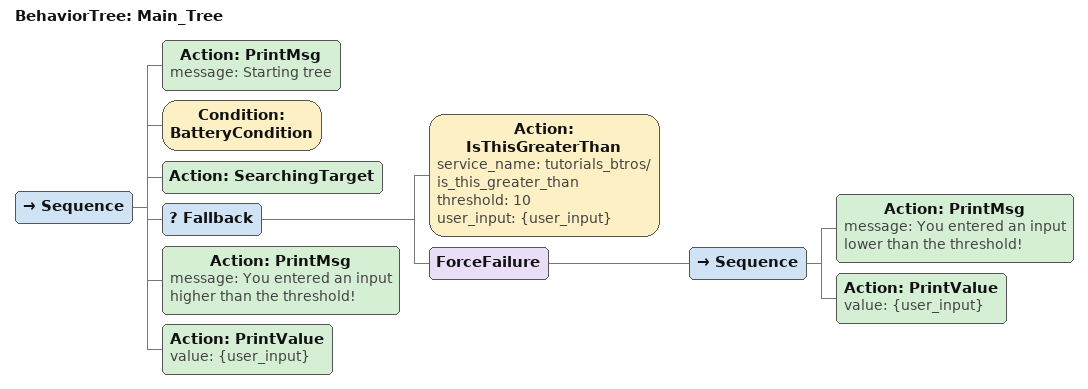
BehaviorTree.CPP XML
<?xml version="1.0"?>
<!-- Basic use of the fallback and sequence nodes  and decorator node ForceFailure-->

<root main_tree_to_execute ="Main_Tree">
	<BehaviorTree ID="Main_Tree">
		<Sequence>
			<Action ID="PrintMsg" message="Starting tree"/>
			<Condition ID="BatteryCondition"/>
			<Action ID="SearchingTarget"/>
			<Fallback>
				<Action ID="IsThisGreaterThan" service_name="tutorials_btros/is_this_greater_than"  threshold="10" user_input='{user_input}' />
				<ForceFailure>
					<Sequence>
						<Action ID="PrintMsg" message="You entered an input lower than the threshold!"/>
						<Action ID="PrintValue" value="{user_input}"/>
					</Sequence>
				</ForceFailure>
			</Fallback>
			<Action ID="PrintMsg" message="You entered an input higher than the threshold!"/>
			<Action ID="PrintValue" value="{user_input}"/>
		</Sequence>
	</BehaviorTree>
</root>
